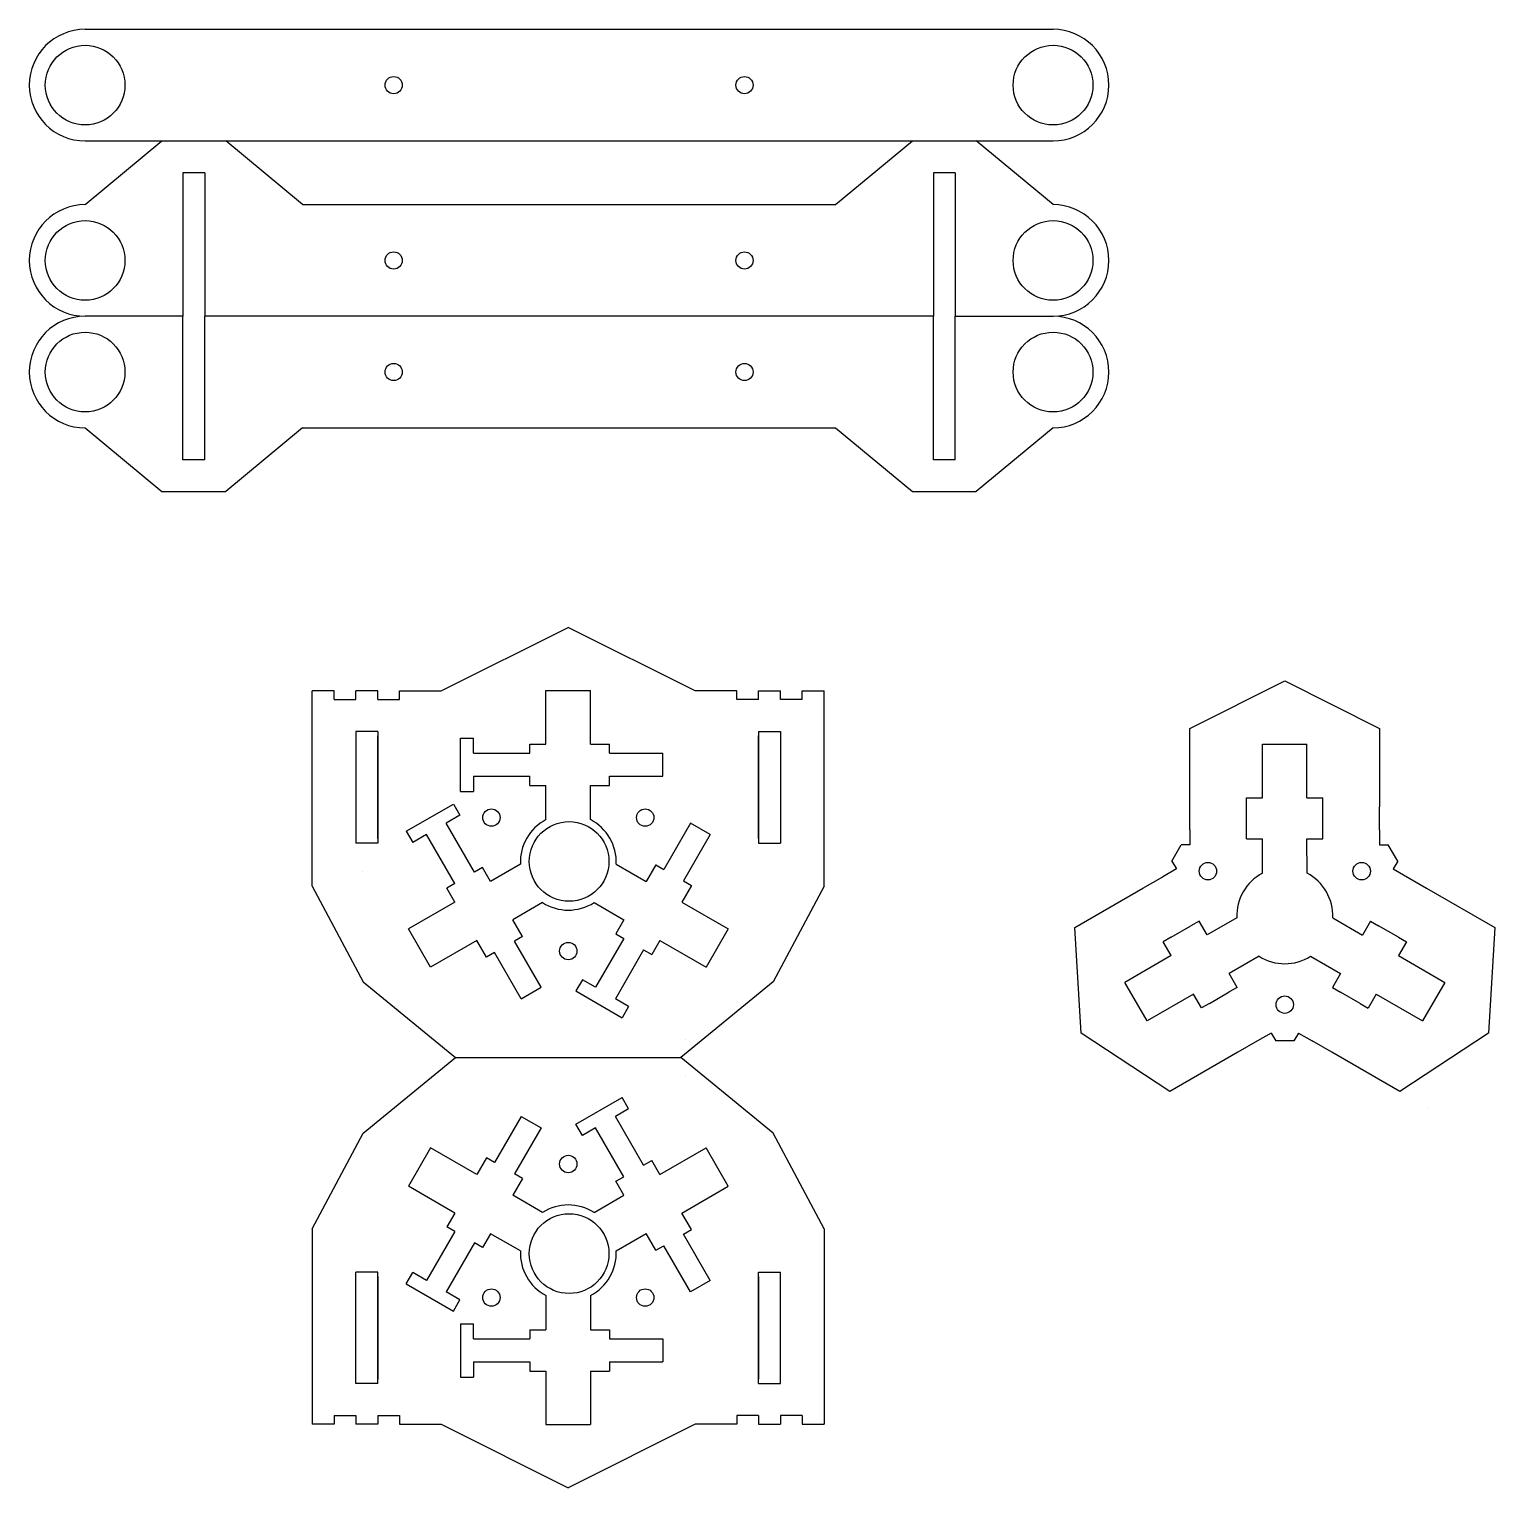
# Model space of a CAD drawing. Header units: inches. Extents: x 88.11 to 97.3, y 1.4 to 10.55.
import ezdxf

# ---------------------------------------------------------------- set-up
doc = ezdxf.new("R2010")
doc.units = ezdxf.units.IN
doc.header["$MEASUREMENT"] = 0
doc.layers.get('0').update_dxf_attribs({"lineweight": 25, "true_color": 0xffffff})

msp = doc.modelspace()

# ---------------------------------------------------------------- linework, layer by layer
for p, q in [((88.465, 10.55), (94.535, 10.55)), ((88.465, 9.85), (94.535, 9.85)), ((88.465, 9.45), (88.9467, 9.85)), ((89.8285, 9.45), (89.3468, 9.85)), ((93.1715, 9.45), (93.6532, 9.85)), ((94.535, 9.45), (94.0533, 9.85)), ((89.215, 9.65), (89.0785, 9.65)), ((89.0785, 9.65), (89.0785, 8.75)), ((89.215, 9.65), (89.215, 8.75)), ((93.9215, 9.65), (93.785, 9.65)), ((93.785, 9.65), (93.785, 8.75)), ((93.9215, 9.65), (93.9215, 8.75)), ((89.8285, 9.45), (93.1715, 9.45)), ((89.0785, 8.75), (88.465, 8.75)), ((89.0785, 7.85), (89.0785, 8.75)), ((89.215, 7.85), (89.215, 8.75)), ((93.785, 8.75), (89.215, 8.75)), ((93.785, 7.85), (93.785, 8.75)), ((93.9215, 8.75), (94.535, 8.75)), ((93.9215, 7.85), (93.9215, 8.75)), ((88.465, 8.05), (88.9467, 7.65)), ((89.8285, 8.05), (89.3468, 7.65)), ((89.8285, 8.05), (93.1715, 8.05)), ((93.1715, 8.05), (93.6532, 7.65)), ((94.535, 8.05), (94.0533, 7.65)), ((89.215, 7.85), (89.0785, 7.85)), ((93.9215, 7.85), (93.785, 7.85)), ((88.9467, 7.65), (89.3468, 7.65)), ((93.6532, 7.65), (94.0533, 7.65)), ((90.6977, 6.4), (91.4944, 6.7983)), ((92.291, 6.4), (91.4944, 6.7983)), ((90.027, 6.4), (89.8887, 6.4)), ((89.8887, 5.1743), (89.8887, 6.4)), ((90.027, 6.3455), (90.027, 6.4)), ((90.027, 6.3455), (90.1635, 6.3455)), ((90.3, 6.4), (90.1635, 6.4)), ((90.1635, 6.3455), (90.1635, 6.4)), ((90.3, 6.3455), (90.3, 6.4)), ((90.3, 6.3455), (90.4365, 6.3455)), ((90.4365, 6.3455), (90.4365, 6.4)), ((90.4365, 6.4), (90.6977, 6.4)), ((92.5522, 6.4), (92.291, 6.4)), ((92.5522, 6.3455), (92.5522, 6.4)), ((92.6887, 6.3455), (92.5522, 6.3455)), ((92.6887, 6.4), (92.8252, 6.4)), ((92.6887, 6.3455), (92.6887, 6.4)), ((92.8252, 6.3455), (92.8252, 6.4)), ((92.9617, 6.3455), (92.8252, 6.3455)), ((92.9617, 6.3455), (92.9617, 6.4)), ((92.9617, 6.4), (93.1, 6.4)), ((93.1, 5.1743), (93.1, 6.4)), ((90.7745, 5.6904), (90.8154, 5.6195)), ((89.8887, 5.1743), (90.2079, 4.5753)), ((93.1, 5.1743), (92.7808, 4.5753)), ((90.7887, 4.1), (92.2, 4.1)), ((89.8887, 3.0257), (90.2079, 3.6247)), ((93.1, 3.0257), (92.7808, 3.6247)), ((89.8887, 3.0257), (89.8887, 1.8)), ((93.1, 3.0257), (93.1, 1.8)), ((90.7745, 2.5096), (90.8154, 2.5805)), ((90.027, 1.8545), (90.1635, 1.8545)), ((90.027, 1.8545), (90.027, 1.8)), ((90.1635, 1.8545), (90.1635, 1.8)), ((90.3, 1.8545), (90.4365, 1.8545)), ((90.3, 1.8545), (90.3, 1.8)), ((90.4365, 1.8545), (90.4365, 1.8)), ((92.6887, 1.8545), (92.5522, 1.8545)), ((92.5522, 1.8545), (92.5522, 1.8)), ((92.6887, 1.8545), (92.6887, 1.8)), ((92.9617, 1.8545), (92.8252, 1.8545)), ((92.8252, 1.8545), (92.8252, 1.8)), ((92.9617, 1.8545), (92.9617, 1.8)), ((90.027, 1.8), (89.8887, 1.8)), ((90.3, 1.8), (90.1635, 1.8)), ((90.4365, 1.8), (90.6977, 1.8)), ((90.6977, 1.8), (91.4944, 1.4017)), ((92.291, 1.8), (91.4944, 1.4017)), ((92.5522, 1.8), (92.291, 1.8)), ((92.6887, 1.8), (92.8252, 1.8)), ((92.9617, 1.8), (93.1, 1.8))]:
    msp.add_line(p, q)
at = {"color": 3, "true_color": 0x00ff00}
for p, q in [((95.3931, 6.1649), (95.9875, 6.4621)), ((95.9875, 6.4621), (96.5819, 6.1649)), ((91.3549, 6.0664), (91.3549, 6.4021)), ((91.3549, 6.4021), (91.6338, 6.4021)), ((91.6338, 6.0664), (91.6338, 6.4021)), ((95.3931, 5.6721), (95.3931, 6.1649)), ((96.5819, 6.1798), (96.5819, 6.1798)), ((96.5819, 6.1649), (96.5819, 5.6721)), ((90.8181, 6.1041), (90.9, 6.1041)), ((90.8181, 5.7696), (90.8181, 6.1041)), ((90.9, 6.0083), (90.9, 6.1041)), ((91.2546, 6.0083), (91.2546, 6.0664)), ((91.2546, 6.0664), (91.3549, 6.0664)), ((91.6338, 6.0664), (91.7541, 6.0664)), ((91.7541, 6.0083), (91.7541, 6.0664)), ((90.9, 6.0083), (91.2546, 6.0083)), ((91.7541, 6.0083), (92.0887, 6.0083)), ((92.0887, 5.8654), (92.0887, 6.0083)), ((90.9, 5.8654), (91.2546, 5.8654)), ((90.9, 5.8654), (90.9, 5.7696)), ((91.2546, 5.8074), (91.2546, 5.8654)), ((91.2546, 5.8074), (91.3549, 5.8074)), ((91.3549, 5.5919), (91.3549, 5.8074)), ((91.6345, 5.5923), (91.6338, 5.8074)), ((91.6338, 5.8074), (91.7541, 5.8074)), ((91.7541, 5.8654), (92.0887, 5.8654)), ((91.7541, 5.8074), (91.7541, 5.8654)), ((90.8181, 5.7696), (90.9, 5.7696)), ((90.4791, 5.5199), (90.7745, 5.6904)), ((90.8154, 5.6195), (90.7296, 5.57)), ((90.7868, 5.669), (90.8154, 5.6195)), ((95.3931, 5.5292), (95.3931, 5.6721)), ((96.5819, 5.5292), (96.5819, 5.6721)), ((90.4791, 5.5199), (90.5201, 5.449)), ((90.9069, 5.263), (90.7296, 5.57)), ((92.2609, 5.5698), (92.0936, 5.2801)), ((92.3846, 5.4984), (92.2609, 5.5698)), ((95.3931, 5.5292), (95.3931, 5.4333)), ((96.5819, 5.5292), (96.5819, 5.4333)), ((90.6058, 5.4985), (90.5201, 5.449)), ((90.7831, 5.1915), (90.6058, 5.4985)), ((92.3846, 5.4984), (92.2173, 5.2086)), ((95.28, 5.3328), (95.3386, 5.4333)), ((95.3931, 5.4333), (95.3386, 5.4333)), ((96.5819, 5.4333), (96.6364, 5.4333)), ((96.6968, 5.3326), (96.6364, 5.4333)), ((95.28, 5.3328), (95.3086, 5.2833)), ((96.6968, 5.3326), (96.6682, 5.2831)), ((90.2042, 5.2666), (90.2042, 5.2666)), ((90.9571, 5.292), (90.9069, 5.263)), ((91.0074, 5.205), (90.9571, 5.292)), ((91.1944, 5.313), (91.0074, 5.205)), ((91.7958, 5.313), (91.9833, 5.2048)), ((92.0434, 5.309), (91.9833, 5.2048)), ((92.0434, 5.309), (92.0936, 5.2801)), ((95.3086, 5.2833), (95.2228, 5.2337)), ((96.6682, 5.2831), (96.8778, 5.1621)), ((90.7831, 5.1915), (90.7328, 5.1625)), ((90.7831, 5.0755), (90.7328, 5.1625)), ((92.2677, 5.1795), (92.2075, 5.0753)), ((92.2173, 5.2086), (92.2677, 5.1795)), ((94.6722, 4.9159), (95.099, 5.1623)), ((95.099, 5.1623), (95.2228, 5.2337)), ((96.8778, 5.1621), (97.3046, 4.9157)), ((90.7831, 5.0755), (90.4923, 4.9076)), ((91.3339, 5.0715), (91.1468, 4.9635)), ((91.6564, 5.0715), (91.8438, 4.9633)), ((92.2075, 5.0753), (92.4982, 4.9075)), ((91.207, 4.8592), (91.1468, 4.9635)), ((91.8438, 4.9633), (91.7936, 4.8763)), ((90.6317, 4.6662), (90.4923, 4.9076)), ((91.7936, 4.8763), (91.8438, 4.8473)), ((92.4982, 4.9075), (92.3587, 4.666)), ((94.712, 4.2525), (94.6722, 4.9159)), ((94.6973, 4.9304), (94.6973, 4.9304)), ((97.3046, 4.9157), (97.2647, 4.2524)), ((90.9225, 4.834), (90.6317, 4.6662)), ((90.9827, 4.7297), (90.9225, 4.834)), ((91.207, 4.8592), (91.1567, 4.8302)), ((91.324, 4.5405), (91.1567, 4.8302)), ((91.8438, 4.8473), (91.6665, 4.5404)), ((92.0681, 4.8338), (92.0179, 4.7468)), ((92.0681, 4.8338), (92.3587, 4.666)), ((91.0329, 4.7588), (90.9827, 4.7297)), ((91.2002, 4.4691), (91.0329, 4.7588)), ((91.9675, 4.7759), (91.7903, 4.4689)), ((91.9675, 4.7759), (92.0179, 4.7468)), ((91.2002, 4.4691), (91.324, 4.5405)), ((91.5836, 4.5883), (91.5426, 4.5174)), ((91.5426, 4.5174), (91.8324, 4.3501)), ((91.6665, 4.5404), (91.5836, 4.5883)), ((91.8733, 4.421), (91.7903, 4.4689)), ((91.8733, 4.421), (91.8324, 4.3501)), ((95.2665, 3.8864), (94.712, 4.2525)), ((95.9029, 4.2538), (95.8171, 4.2043)), ((95.9029, 4.2538), (95.9315, 4.2043)), ((96.0739, 4.2536), (96.0453, 4.2041)), ((96.0739, 4.2536), (96.1597, 4.2041)), ((97.2647, 4.2524), (96.7102, 3.8863)), ((92.2293, 4.2155), (92.2293, 4.2155)), ((95.8171, 4.2043), (95.6933, 4.1328)), ((96.0453, 4.2041), (95.9315, 4.2043)), ((96.2834, 4.1327), (96.1597, 4.2041)), ((95.6933, 4.1328), (95.2665, 3.8864)), ((96.7102, 3.8863), (96.2834, 4.1327)), ((92.2293, 3.9845), (92.2293, 3.9845)), ((96.7224, 3.8792), (96.7224, 3.8792)), ((91.5426, 3.6826), (91.8324, 3.8499)), ((91.8733, 3.779), (91.7903, 3.7311)), ((91.8733, 3.779), (91.8324, 3.8499)), ((96.8825, 3.7886), (96.8825, 3.7886)), ((91.2002, 3.7309), (91.0329, 3.4412)), ((91.2002, 3.7309), (91.324, 3.6595)), ((91.5836, 3.6117), (91.5426, 3.6826)), ((91.9675, 3.4241), (91.7903, 3.7311)), ((91.324, 3.6595), (91.1567, 3.3698)), ((91.6665, 3.6596), (91.5836, 3.6117)), ((91.8438, 3.3527), (91.6665, 3.6596)), ((90.6317, 3.5338), (90.4923, 3.2924)), ((90.9225, 3.366), (90.6317, 3.5338)), ((92.0681, 3.3662), (92.3587, 3.534)), ((92.4982, 3.2925), (92.3587, 3.534)), ((90.9827, 3.4703), (90.9225, 3.366)), ((91.0329, 3.4412), (90.9827, 3.4703)), ((91.9675, 3.4241), (92.0179, 3.4532)), ((92.0681, 3.3662), (92.0179, 3.4532)), ((91.207, 3.3408), (91.1468, 3.2365)), ((91.207, 3.3408), (91.1567, 3.3698)), ((91.7936, 3.3237), (91.8438, 3.3527)), ((91.8438, 3.2367), (91.7936, 3.3237)), ((90.7831, 3.1245), (90.4923, 3.2924)), ((91.3339, 3.1285), (91.1468, 3.2365)), ((91.6564, 3.1285), (91.8438, 3.2367)), ((92.2075, 3.1247), (92.4982, 3.2925)), ((90.7831, 3.1245), (90.7328, 3.0375)), ((92.2677, 3.0205), (92.2075, 3.1247)), ((90.7831, 3.0085), (90.7328, 3.0375)), ((90.7831, 3.0085), (90.6058, 2.7015)), ((91.0074, 2.995), (90.9571, 2.908)), ((91.1944, 2.887), (91.0074, 2.995)), ((91.7958, 2.887), (91.9833, 2.9952)), ((92.0434, 2.891), (91.9833, 2.9952)), ((92.2173, 2.9914), (92.2677, 3.0205)), ((92.3846, 2.7016), (92.2173, 2.9914)), ((90.9069, 2.937), (90.7296, 2.63)), ((90.9571, 2.908), (90.9069, 2.937)), ((92.0434, 2.891), (92.0936, 2.9199)), ((92.2609, 2.6302), (92.0936, 2.9199)), ((90.4791, 2.6801), (90.5201, 2.751)), ((90.4791, 2.6801), (90.7745, 2.5096)), ((90.6058, 2.7015), (90.5201, 2.751)), ((92.3846, 2.7016), (92.2609, 2.6302)), ((90.8154, 2.5805), (90.7296, 2.63)), ((90.7868, 2.531), (90.8154, 2.5805)), ((91.3549, 2.6081), (91.3549, 2.3926)), ((91.6345, 2.6077), (91.6338, 2.3926)), ((90.8181, 2.4304), (90.9, 2.4304)), ((90.8181, 2.4304), (90.8181, 2.0959)), ((90.9, 2.3346), (90.9, 2.4304)), ((91.2546, 2.3926), (91.2546, 2.3346)), ((91.2546, 2.3926), (91.3549, 2.3926)), ((91.6338, 2.3926), (91.7541, 2.3926)), ((91.7541, 2.3926), (91.7541, 2.3346)), ((90.9, 2.3346), (91.2546, 2.3346)), ((91.7541, 2.3346), (92.0887, 2.3346)), ((92.0887, 2.3346), (92.0887, 2.1917)), ((90.9, 2.1917), (91.2546, 2.1917)), ((90.9, 2.1917), (90.9, 2.0959)), ((91.2546, 2.1917), (91.2546, 2.1336)), ((91.2546, 2.1336), (91.3549, 2.1336)), ((91.3549, 2.1336), (91.3549, 1.7979)), ((91.6338, 2.1336), (91.6338, 1.7979)), ((91.6338, 2.1336), (91.7541, 2.1336)), ((91.7541, 2.1917), (92.0887, 2.1917)), ((91.7541, 2.1917), (91.7541, 2.1336)), ((90.8181, 2.0959), (90.9, 2.0959)), ((91.3549, 1.7979), (91.6338, 1.7979))]:
    msp.add_line(p, q, dxfattribs=at)
at = {"color": 6, "true_color": 0xff00ff}
for p, q in [((90.3, 6.1455), (90.1635, 6.1455)), ((90.1635, 6.1455), (90.1635, 5.4455)), ((90.3, 6.1455), (90.3, 5.4455)), ((90.3, 5.4738), (90.3, 6.1173)), ((92.6887, 6.1455), (92.8252, 6.1455)), ((92.6887, 6.1455), (92.6887, 5.4455)), ((92.6887, 5.4738), (92.6887, 6.1173)), ((92.8252, 6.1455), (92.8252, 5.4455)), ((90.3, 5.4455), (90.1635, 5.4455)), ((92.6887, 5.4455), (92.8252, 5.4455)), ((90.3, 2.7545), (90.1635, 2.7545)), ((90.1635, 2.0545), (90.1635, 2.7545)), ((90.3, 2.0545), (90.3, 2.7545)), ((90.3, 2.7262), (90.3, 2.0827)), ((92.6887, 2.7545), (92.8252, 2.7545)), ((92.6887, 2.0545), (92.6887, 2.7545)), ((92.6887, 2.7262), (92.6887, 2.0827)), ((92.8252, 2.0545), (92.8252, 2.7545)), ((90.3, 2.0545), (90.1635, 2.0545)), ((92.6887, 2.0545), (92.8252, 2.0545))]:
    msp.add_line(p, q, dxfattribs=at)
at = {"color": 1, "true_color": 0xff0000}
for p, q in [((95.8481, 5.7301), (95.8481, 6.0659)), ((95.8481, 6.0659), (96.1269, 6.0659)), ((96.1269, 5.7301), (96.1269, 6.0659)), ((95.7477, 5.6721), (95.7477, 5.7301)), ((95.7477, 5.7301), (95.8481, 5.7301)), ((96.1269, 5.7301), (96.2272, 5.7301)), ((96.2272, 5.6721), (96.2272, 5.7301)), ((95.7477, 5.5292), (95.7477, 5.6721)), ((96.2272, 5.5292), (96.2272, 5.6721)), ((95.7477, 5.4711), (95.7477, 5.5292)), ((96.2272, 5.4711), (96.2272, 5.5292)), ((95.7477, 5.4711), (95.8481, 5.4711)), ((95.8481, 5.2557), (95.8481, 5.4711)), ((96.1277, 5.2561), (96.1269, 5.4711)), ((96.1269, 5.4711), (96.2272, 5.4711)), ((95.6876, 4.9768), (95.5005, 4.8688)), ((96.2889, 4.9768), (96.4764, 4.8685)), ((95.2762, 4.8553), (95.4, 4.9268)), ((95.4503, 4.9558), (95.4, 4.9268)), ((95.5005, 4.8688), (95.4503, 4.9558)), ((96.5266, 4.9555), (96.4764, 4.8685)), ((96.5266, 4.9555), (96.5767, 4.9265)), ((96.7005, 4.8551), (96.5767, 4.9265)), ((95.2762, 4.8553), (95.226, 4.8263)), ((95.2762, 4.7393), (95.226, 4.8263)), ((96.7005, 4.8551), (96.7509, 4.826)), ((96.7509, 4.826), (96.7007, 4.7391)), ((95.2762, 4.7393), (94.9854, 4.5714)), ((95.827, 4.7353), (95.6399, 4.6273)), ((96.1495, 4.7353), (96.337, 4.6271)), ((96.7007, 4.7391), (96.9913, 4.5713)), ((95.6901, 4.5403), (95.6399, 4.6273)), ((96.337, 4.6271), (96.2867, 4.54)), ((95.1249, 4.3299), (94.9854, 4.5714)), ((95.5161, 4.4398), (95.6399, 4.5113)), ((95.6901, 4.5403), (95.6399, 4.5113)), ((96.2867, 4.54), (96.3369, 4.5111)), ((96.4606, 4.4396), (96.3369, 4.5111)), ((96.9913, 4.5713), (96.8519, 4.3298)), ((95.4156, 4.4978), (95.1249, 4.3299)), ((95.4658, 4.4108), (95.4156, 4.4978)), ((95.5161, 4.4398), (95.4658, 4.4108)), ((96.4606, 4.4396), (96.511, 4.4106)), ((96.5612, 4.4976), (96.511, 4.4106)), ((96.5612, 4.4976), (96.8519, 4.3298))]:
    msp.add_line(p, q, dxfattribs=at)
at = {"color": 7, "true_color": 0xffffff}
for p, q in [((90.2079, 4.5753), (90.7887, 4.1)), ((92.7808, 4.5753), (92.2, 4.1)), ((90.2079, 3.6247), (90.7887, 4.1)), ((92.7808, 3.6247), (92.2, 4.1))]:
    msp.add_line(p, q, dxfattribs=at)
at = {"color": 3, "true_color": 0x00ff00}
for centre, radius in [((88.465, 10.2), 0.25), ((94.535, 10.2), 0.25), ((90.4, 10.2), 0.0539), ((92.6, 10.2), 0.0539), ((88.465, 9.1), 0.25), ((94.535, 9.1), 0.25), ((90.4, 9.1), 0.0539), ((92.6, 9.1), 0.0539), ((88.465, 8.4), 0.25), ((94.535, 8.4), 0.25), ((90.4, 8.4), 0.0539), ((92.6, 8.4), 0.0539)]:
    msp.add_circle(centre, radius, dxfattribs=at)
at = {"color": 6, "true_color": 0xff00ff}
for centre in [(91.013, 5.6054), (91.9772, 5.6054), (91.4951, 4.7679), (91.4951, 3.4321), (91.013, 2.5946), (91.9772, 2.5946)]:
    msp.add_circle(centre, 0.0545, dxfattribs=at)
for centre in [(91.5, 5.33), (91.5, 2.87)]:
    msp.add_circle(centre, 0.25)
at = {"color": 1, "true_color": 0xff0000}
for centre in [(95.5062, 5.2691), (96.4703, 5.2691), (95.9882, 4.4317)]:
    msp.add_circle(centre, 0.0545, dxfattribs=at)
for centre, start, end in [((88.465, 10.2), 90, 270), ((94.535, 10.2), 270, 90), ((88.465, 9.1), 90, 270), ((94.535, 9.1), 270, 90), ((88.465, 8.4), 90, 270), ((94.535, 8.4), 270, 90)]:
    msp.add_arc(centre, 0.35, start, end)
at = {"color": 3, "true_color": 0x00ff00}
for centre, start, end in [((91.4951, 5.3256), 117.60062, 182.39938), ((91.4951, 5.3256), 357.60062, 62.39938), ((91.4951, 5.3256), 237.60062, 302.39938), ((91.4951, 2.8744), 57.60062, 122.39938), ((91.4951, 2.8744), 177.60062, 242.39938), ((91.4951, 2.8744), 297.60062, 2.39938)]:
    msp.add_arc(centre, 0.3009, start, end, dxfattribs=at)
at = {"color": 1, "true_color": 0xff0000}
for start, end in [(117.60062, 182.39938), (357.60062, 62.39938), (237.60062, 302.39938)]:
    msp.add_arc((95.9882, 4.9894), 0.3009, start, end, dxfattribs=at)

doc.saveas('drawing.dxf')
